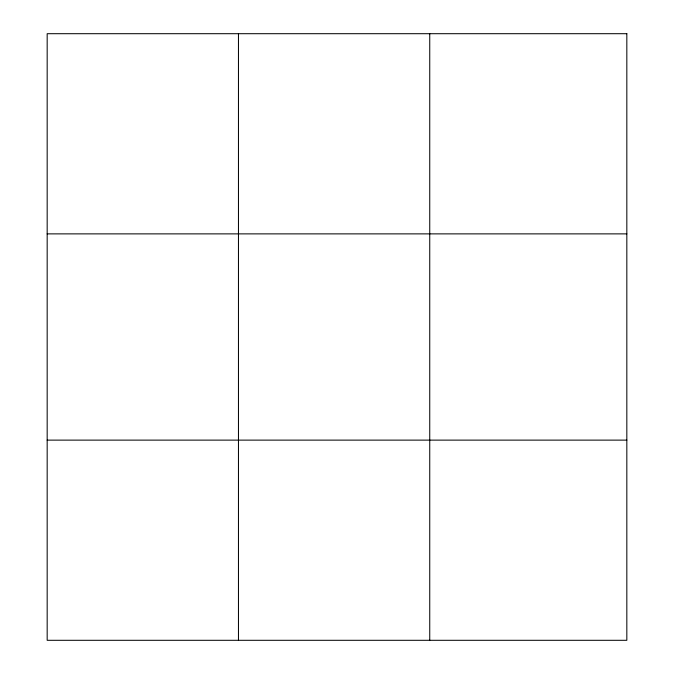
<?xml version="1.0" encoding="UTF-8"?>
<svg xmlns="http://www.w3.org/2000/svg" width="674" height="674" viewBox="0 0 674 674"><rect width="100%" height="100%" fill="white"/><g stroke="black" fill="none" stroke-linecap="round" stroke-linejoin="round"><path stroke-width="1.01" d="M238.461 33.7L238.461 640.3M429.742 33.7L429.742 640.3M47.172 233.878L626.828 233.878M47.172 440.122L626.828 440.122M626.828 33.7L626.828 640.3L47.172 640.3L47.172 33.7L626.828 33.7"/></g></svg>
